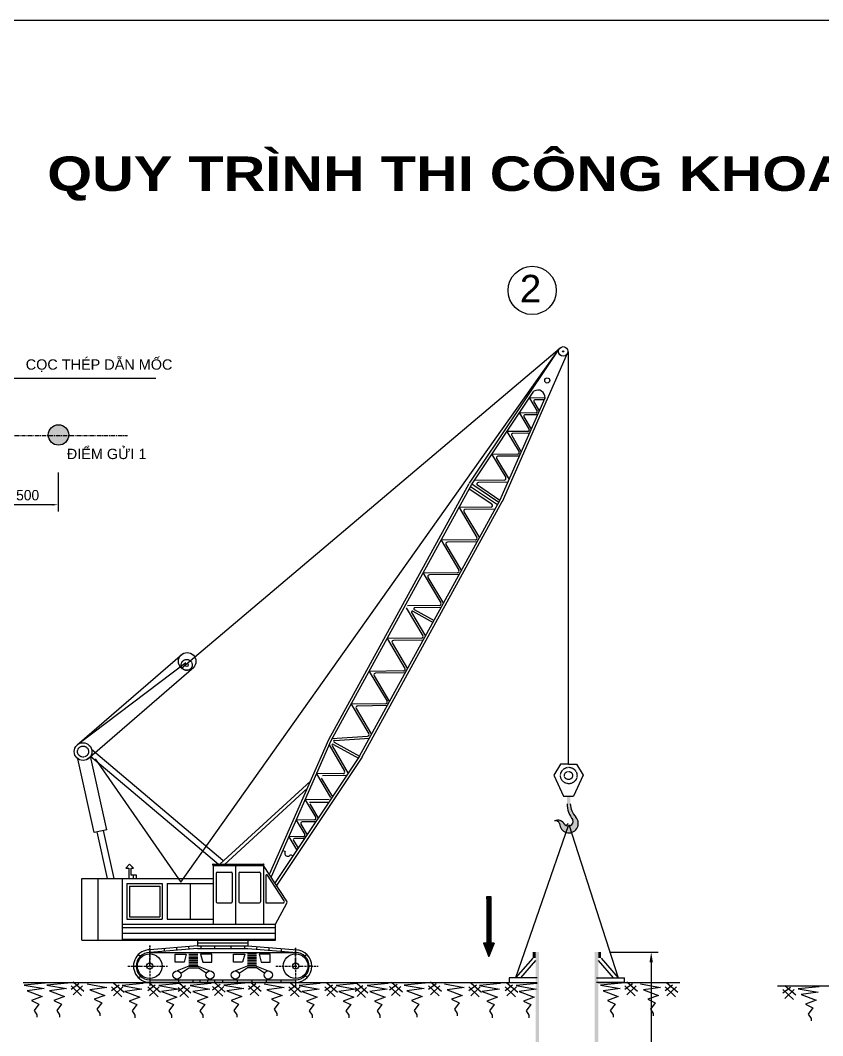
# Model space of a CAD drawing. Header units: millimetres. Extents: x -346728 to 1320345, y -537202 to -385966.
# Drawn here: x 654955 to 678258, y -434973 to -405471 of the extents above; entities that cross this region are included whole.
import ezdxf

# ---------------------------------------------------------------- set-up
doc = ezdxf.new("R2010")
doc.units = ezdxf.units.MM
doc.header["$LTSCALE"] = 100
for name, pattern in [('ACAD_ISO10W100', [18.5, 12, -3, 0.5, -3]), ('CENTER', [2, 1.25, -0.25, 0.25, -0.25]), ('DASHED2', [0.375, 0.25, -0.125])]:
    doc.linetypes.add(name, pattern=pattern)
for name, color, linetype in [('05', 1, 'Continuous'), ('2', 2, 'Continuous'), ('3', 3, 'Continuous'), ('8', 8, 'CENTER'), ('9', 9, 'Continuous'), ('A-TEXT', 7, 'Continuous'), ('coc', 4, 'Continuous'), ('COT-THEP', 1, 'Continuous'), ('DUONG-BAO', 2, 'Continuous'), ('manh', 4, 'Continuous'), ('ONGVACH', 5, 'Continuous')]:
    doc.layers.add(name, color=color, linetype=linetype)
doc.layers.add('CHU', color=8, linetype='Continuous', lineweight=25)
doc.layers.add('TEXT', color=8, linetype='Continuous', lineweight=25)
doc.styles.add('2', font='VHAVAN.TTF')
doc.styles.add('T1', font='VHARIAL.TTF')
doc.styles.add('tieu de', font='VHARIALB.TTF', dxfattribs={"width": 1.2})
doc.styles.add('VnArialH', font='VHARIAL.TTF')
doc.dimstyles.new('KT1', dxfattribs={"dimtxt": 250, "dimasz": 1000, "dimexe": 100, "dimexo": 100, "dimgap": 50, "dimtad": 1, "dimdec": 0, "dimzin": 2, "dimdsep": 46, "dimtxsty": 'Standard', "dimblk2": 'OBLIQUE', "dimcen": 0.09, "dimdle": 100, "dimclrt": 2, "dimadec": 0, "dimazin": 0, "dimtfac": 1, "dimtdec": 0, "dimtofl": 0, "dimtmove": 0, "dimatfit": 3, "dimfxl": 1, "dimtolj": 1, "dimtzin": 2, "dimarcsym": 0})

# ---------------------------------------------------------------- blocks, each defined once
blk = doc.blocks.new('*D286')
at = {"layer": '05', "color": 117, "lineweight": -2, "ltscale": 250, "transparency": 16777216}
for p, q in [((672067, -432544), (673477, -432544)), ((672067, -442095), (673477, -442095))]:
    blk.add_line(p, q, dxfattribs=at)
at = {"layer": '05', "color": 21, "lineweight": -2, "ltscale": 250, "transparency": 16777216}
blk.add_line((673277, -432844), (673277, -441795), dxfattribs=at)
at = {"layer": '05', "color": 21, "ltscale": 250, "transparency": 16777216}
for points in [[(673227, -432844), (673327, -432844), (673277, -432544)], [(673227, -441795), (673327, -441795), (673277, -442095)]]:
    blk.add_solid(points, dxfattribs=at)
at = {"layer": 'DEFPOINTS', "color": 0, "ltscale": 250, "transparency": 16777216}
for p in [(671967, -432544), (671967, -442095), (673277, -442095)]:
    blk.add_point(p, dxfattribs=at)
at = {"layer": '05', "color": 2, "ltscale": 250, "transparency": 16777216, "insert": (673007, -437320), "char_height": 300, "attachment_point": 5, "rotation": 90, "style": '2'}
blk.add_mtext('\\A1;L', dxfattribs=at)
blk = doc.blocks.new('*D290')
at = {"layer": '05', "color": 117, "lineweight": -2, "ltscale": 250, "transparency": 16777216}
for p, q in [((654286, -418613), (654286, -419745)), ((656050, -418613), (656050, -419745))]:
    blk.add_line(p, q, dxfattribs=at)
at = {"layer": '05', "color": 21, "lineweight": -2, "ltscale": 250, "transparency": 16777216}
blk.add_line((655890, -419545), (654446, -419545), dxfattribs=at)
at = {"layer": '05', "color": 21, "ltscale": 250, "transparency": 16777216}
for points in [[(654446, -419519), (654446, -419572), (654286, -419545)], [(655890, -419519), (655890, -419572), (656050, -419545)]]:
    blk.add_solid(points, dxfattribs=at)
at = {"layer": 'DEFPOINTS', "color": 0, "ltscale": 250, "transparency": 16777216}
for p in [(654286, -418513), (656050, -418513), (654286, -419545)]:
    blk.add_point(p, dxfattribs=at)
at = {"layer": '05', "color": 2, "ltscale": 250, "transparency": 16777216, "insert": (655168, -419270), "char_height": 300, "attachment_point": 5, "style": '2'}
blk.add_mtext('\\A1;500', dxfattribs=at)
blk = doc.blocks.new('_OBLIQUE')
at = {"color": 0, "linetype": 'ByBlock'}
blk.add_line((-0.5, -0.5), (0.5, 0.5), dxfattribs=at)
blk = doc.blocks.new('LVL-KHUNGTEN')
blk.add_lwpolyline([(61073, 41093), (119124, 41093), (119124, 62), (61073, 62)], close=True)
at = {"layer": 'DEFPOINTS'}
blk.add_line((61073, 41093), (119124, 41093), dxfattribs=at)

msp = doc.modelspace()

# ---------------------------------------------------------------- hatches: boundary and pattern name
at = {"layer": 'COT-THEP'}
h = msp.add_hatch(dxfattribs=at)
h.set_pattern_fill('ANSI37', color=0, scale=5.76, style=0)
h.set_pattern_definition([(45, (654024.3667, -461915.1048), (-0.509116882, 0.509116882), []), (135, (654024.3667, -461915.1048), (-0.509116882, -0.509116882), [])])
h.paths.add_polyline_path([(668505, -432280.5), (668407.2, -432280.5), (668562.6, -432669.5), (668718, -432280.5), (668620.2, -432280.5), (668620.2, -430932.4), (668505, -430932.4)])
for points in [[(669835, -432713.9), (669917.6, -432713.9), (669917.6, -432544.2), (669835, -432544.2)], [(671821.6, -432713.9), (671739, -432713.9), (671739, -432544.2), (671821.6, -432544.2)]]:
    msp.add_hatch(color=5, dxfattribs=at).paths.add_polyline_path(points)
at = {"layer": 'DUONG-BAO'}
h = msp.add_hatch(color=7, dxfattribs=at)
h.paths.add_polyline_path([(656063.4, -417814.7, 0.4142136), (656359.4, -417518.7, 0.4142136), (656063.4, -417222.7)])
h.paths.add_polyline_path([(656063.4, -417222.7, 0.4142136), (655767.5, -417518.7, 0.4142136), (656063.4, -417814.7)])
at = {"layer": 'manh'}
h = msp.add_hatch(dxfattribs=at)
h.set_pattern_fill('ANSI37', color=256, scale=1.8, style=0)
h.set_pattern_definition([(45, (639222.42665, -488507.87746), (-0.1590990258, 0.1590990258), []), (135, (639222.42665, -488507.87746), (-0.1590990258, -0.1590990258), [])])
h.paths.add_polyline_path([(671068.7, -429011.8, 0.4139754), (671092, -428629.9, -0.1675092), (670924.7, -428232.8), (670924.7, -428015.6), (670876.1, -428015.6), (670832.5, -428015.6), (670832.5, -428232.8, 0.1669187), (671004.2, -428704.5, -0.3748597), (670926, -428869.1)])
h.paths.add_polyline_path([(670926, -428869.1, -0.3256233), (670766.7, -428833.5, 0.3838676), (670468.6, -428729.3, -0.3456423), (670618.6, -428809.2, 0.6465069), (671068.7, -429011.8)])

# ---------------------------------------------------------------- linework, layer by layer
at = {"layer": '3'}
for p, q in [((669834.8, -432716.1, -881.1), (669338.5, -433290.1, -881.1)), ((671821, -432716.1, -881.1), (672317.3, -433290.1, -881.1)), ((669917.2, -432787.1, -881.1), (669482.3, -433290.1, -881.1)), ((671738.6, -432787.1, -881.1), (672173.5, -433290.1, -881.1)), ((669969.7, -433290.1, -881.1), (669152.7, -433290.1, -881.1)), ((669152.7, -433290.1, -881.1), (669152.7, -433422.4, -881.1)), ((671686.1, -433290.1, -881.1), (672503.1, -433290.1, -881.1)), ((672503.1, -433422.4, -881.1), (672503.1, -433290.1, -881.1)), ((669152.7, -433422.4, -881.1), (669967.7, -433422.4, -881.1)), ((672503.1, -433422.4, -881.1), (671688.1, -433422.4, -881.1))]:
    msp.add_line(p, q, dxfattribs=at)
at = {"layer": '8', "color": 8}
msp.add_line((645785.1, -417530.1, -881.1), (658063.8, -417530.1, -881.1), dxfattribs=at)
at = {"layer": '9'}
for p, q in [((670870.9, -427081.9, -881.1), (670870.9, -415099.4, -881.1)), ((663350.9, -428189.2, -881.1), (663884.1, -428189.2, -881.1))]:
    msp.add_line(p, q, dxfattribs=at)
at = {"layer": '9', "ltscale": 50}
for p, q in [((670866, -428878.6, -881.1), (669338.5, -433290.1, -881.1)), ((670888.2, -428834.2, -881.1), (672317.3, -433290.1, -881.1))]:
    msp.add_line(p, q, dxfattribs=at)
at = {"layer": '9'}
msp.add_circle((669820.6, -413319.4, -881.1), 700.9, dxfattribs=at)
at = {"layer": 'COT-THEP', "color": 10}
for p, q in [((655038.7, -433422.4, -881.1), (669917.8, -433422.4, -881.1)), ((671738.9, -433422.4, -881.1), (674110.3, -433422.4, -881.1)), ((676949.8, -433528, -881.1), (688013.5, -433528, -881.1))]:
    msp.add_line(p, q, dxfattribs=at)
at = {"layer": 'DUONG-BAO', "color": 3}
for p, q in [((659638.2, -424295.5, -881.1), (670611.7, -415007.6, -881.1)), ((656607.9, -426524.8, -881.1), (659669.2, -423878.1, -881.1)), ((656667.1, -426473.7, -881.1), (659764.5, -424126.5, -881.1)), ((656905.8, -426938.7, -881.1), (659997.8, -424261.5, -881.1))]:
    msp.add_line(p, q, dxfattribs=at)
at = {"layer": 'DUONG-BAO'}
for p, q in [((667996.5, -418924.1, -881.1), (670611.7, -415007.6, -881.1)), ((668954.1, -419449.1, -881.1), (670849.4, -415138, -881.1)), ((663918.2, -426362.9, -881.1), (667993.1, -418929.8, -881.1)), ((664876.3, -426888.1, -881.1), (668951.2, -419455, -881.1)), ((662205.2, -430258.6, -881.1), (663915.3, -426368.8, -881.1)), ((657464.9, -428988.2, -881.1), (656997.4, -426847.1, -881.1)), ((657096.8, -429068.5, -881.1), (656629.3, -426927.5, -881.1)), ((664872.8, -426893.7, -881.1), (662374.2, -430635.8, -881.1)), ((660748.5, -429984.6, -881.1), (663383.9, -427578.9, -881.1)), ((660872.3, -430003.8, -881.1), (663296.2, -427779.8, -881.1)), ((657464.9, -428988.2, -881.1), (657096.8, -429068.5, -881.1)), ((657485.8, -430408.5, -881.1), (657188.8, -429048.4, -881.1)), ((657678.6, -430408.5, -881.1), (657372.8, -429008.3, -881.1)), ((658129.8, -429985.5, -881.1), (658014.8, -430100.5, -881.1)), ((658014.8, -430100.5, -881.1), (658106.8, -430100.5, -881.1)), ((658106.8, -430100.5, -881.1), (658106.8, -430408.5, -881.1)), ((658244.8, -430100.5, -881.1), (658129.8, -429985.5, -881.1)), ((658175.8, -430100.5, -881.1), (658244.8, -430100.5, -881.1)), ((658175.8, -430307.3, -881.1), (658175.8, -430100.5, -881.1)), ((660550.9, -430031.7, -881.1), (660540.1, -430012.9, -881.1)), ((660550.9, -430031.7, -881.1), (660550.9, -431732.7, -881.1)), ((660550.9, -430031.7, -881.1), (662020.4, -430031.7, -881.1)), ((660556.4, -429984.6, -881.1), (662014.9, -429984.6, -881.1)), ((661206.4, -430031.7, -881.1), (661206.4, -431732.7, -881.1)), ((662020.4, -430031.7, -881.1), (662018.8, -430029.3, -881.1)), ((662020.4, -430031.7, -881.1), (662031.2, -430012.9, -881.1)), ((662691.2, -431061.2, -881.1), (662020.4, -430031.7, -881.1)), ((662020.4, -430031.7, -881.1), (662020.4, -431732.7, -881.1)), ((656739.4, -430408.5, -881.1), (660550.9, -430408.5, -881.1)), ((656739.4, -432198, -881.1), (656739.4, -430408.5, -881.1)), ((657911.6, -430408.5, -881.1), (657911.6, -432198, -881.1)), ((658330.3, -430307.3, -881.1), (658175.8, -430307.3, -881.1)), ((658242, -430408.5, -881.1), (658242, -430307.3, -881.1)), ((658330.3, -430408.5, -881.1), (658330.3, -430307.3, -881.1)), ((662364.1, -431732.7, -881.1), (662693.6, -431118.8, -881.1)), ((662364.1, -432198.5, -881.1), (662364.1, -431732.7, -881.1)), ((656739.4, -432198, -881.1), (662364.1, -432198, -881.1)), ((658716.5, -432478.5, -881.1), (658716.5, -432555.9, -881.1)), ((659128.4, -432443.5, -881.1), (659128.3, -432519.1, -881.1)), ((659492, -432412.6, -881.1), (659491.9, -432488.2, -881.1)), ((659837.4, -432383.2, -881.1), (659846, -432458.1, -881.1)), ((660098.3, -432361, -881.1), (661564.8, -432361, -881.1)), ((660098.3, -432436.4, -881.1), (661564.8, -432436.4, -881.1)), ((660200.7, -432361, -881.1), (660200.7, -432436.4, -881.1)), ((660593.2, -432361, -881.1), (660593.2, -432436.4, -881.1)), ((661069.9, -432361, -881.1), (661069.9, -432436.4, -881.1)), ((661462.4, -432361, -881.1), (661462.4, -432436.4, -881.1)), ((661825.7, -432383.2, -881.1), (661817.1, -432458.1, -881.1)), ((662171.1, -432412.6, -881.1), (662171.2, -432488.2, -881.1)), ((662534.7, -432443.5, -881.1), (662534.8, -432519.1, -881.1)), ((662946.6, -432478.5, -881.1), (662946.6, -432555.9, -881.1)), ((658385.8, -432612.2, -881.1), (658443.9, -432660.9, -881.1)), ((663277.3, -432612.2, -881.1), (663219.2, -432660.9, -881.1)), ((658241.4, -432952.5, -881.1), (658316.8, -432952.5, -881.1)), ((663421.7, -432952.5, -881.1), (663346.3, -432952.5, -881.1)), ((658387, -433292, -881.1), (658445.4, -433243.4, -881.1)), ((659555.1, -433419.2, -881.1), (659555.1, -433342.7, -881.1)), ((659978.9, -433419.2, -881.1), (659978.9, -433342.7, -881.1)), ((660180.2, -433421.3, -881.1), (660180.2, -433344.7, -881.1)), ((660402.8, -433419.2, -881.1), (660402.8, -433342.7, -881.1)), ((660604.1, -433421.3, -881.1), (660604.1, -433344.7, -881.1)), ((660831.9, -433419.2, -881.1), (660831.9, -433342.7, -881.1)), ((661260.4, -433419.2, -881.1), (661260.4, -433342.7, -881.1)), ((661684.2, -433419.2, -881.1), (661684.2, -433342.7, -881.1)), ((662108, -433419.2, -881.1), (662108, -433342.7, -881.1)), ((662531.9, -433419.2, -881.1), (662531.9, -433342.7, -881.1)), ((662955.7, -433419.2, -881.1), (662955.7, -433342.7, -881.1)), ((663284.4, -433284.3, -881.1), (663234.6, -433235.3, -881.1)), ((658712.3, -433420.4, -881.1), (662950.8, -433420.4, -881.1)), ((662567.1, -433426.4, -881.1), (662567.2, -433425.2, -881.1))]:
    msp.add_line(p, q, dxfattribs=at)
at = {"layer": 'DUONG-BAO', "color": 7}
for p, q in [((668059.2, -418966, -881.1), (669872.7, -416250.1, -881.1)), ((668885.1, -419418.7, -881.1), (670193.9, -416441.9, -881.1)), ((663984.3, -426399.1, -881.1), (668059.2, -418966, -881.1)), ((668650.3, -419531, -881.1), (667990.9, -419090.6, -881.1)), ((668813.5, -419549.3, -881.1), (668032.7, -419028, -881.1)), ((668853.3, -419476.8, -881.1), (668068.2, -418952.5, -881.1)), ((668885.1, -419418.7, -881.1), (668231.3, -418982.2, -881.1)), ((664810.2, -426851.9, -881.1), (668885.1, -419418.7, -881.1)), ((668777.1, -419615.6, -881.1), (668776.8, -419615.4, -881.1)), ((666353.5, -422641.8, -881.1), (666941.5, -422964.1, -881.1)), ((666396.3, -422590, -881.1), (666973.2, -422906.3, -881.1)), ((664016.5, -426340.3, -881.1), (665040.7, -426271, -881.1)), ((662246.7, -430351.3, -881.1), (663984.3, -426399.1, -881.1)), ((664046.1, -426508.2, -881.1), (664773.4, -426906.9, -881.1)), ((664069, -426445.6, -881.1), (664810.2, -426851.9, -881.1)), ((664080.7, -426392.6, -881.1), (665099.8, -426323.7, -881.1)), ((664810.2, -426851.9, -881.1), (662337.8, -430554.6, -881.1)), ((662888.1, -429303.2, -881.1), (663022.9, -429528.5, -881.1)), ((662643.3, -429625.4, -881.1), (662578.4, -429596.9, -881.1)), ((662802.3, -429712.4, -881.1), (662866.8, -429747.7, -881.1)), ((657201.6, -430408.5, -881.1), (657201.6, -432198, -881.1)), ((660645.1, -430248.3, -881.1), (660645.1, -431085.7, -881.1)), ((660673.4, -430220.1, -881.1), (661083.9, -430220.1, -881.1)), ((661112.2, -430248.3, -881.1), (661112.2, -431085.7, -881.1)), ((661300.6, -430248.3, -881.1), (661300.6, -431085.7, -881.1)), ((661328.8, -430220.1, -881.1), (661897.9, -430220.1, -881.1)), ((661926.2, -430248.3, -881.1), (661926.2, -431085.7, -881.1)), ((662081.6, -430324.3, -881.1), (662081.6, -431113.9, -881.1)), ((662620.1, -431055.7, -881.1), (662133.5, -430308.9, -881.1)), ((658052.9, -430549.7, -881.1), (659077.7, -430549.7, -881.1)), ((658052.9, -430549.7, -881.1), (658052.9, -431591.4, -881.1)), ((658128.3, -430625.1, -881.1), (659002.3, -430625.1, -881.1)), ((658128.3, -430625.1, -881.1), (658128.3, -431516.1, -881.1)), ((659002.3, -430625.1, -881.1), (659002.3, -431516.1, -881.1)), ((659077.7, -430549.7, -881.1), (659077.7, -431591.4, -881.1)), ((659218.9, -430549.7, -881.1), (660550.9, -430549.7, -881.1)), ((659218.9, -430549.7, -881.1), (659218.9, -431591.4, -881.1)), ((659884.9, -430549.7, -881.1), (659884.9, -431591.4, -881.1)), ((660673.4, -431113.9, -881.1), (661083.9, -431113.9, -881.1)), ((661328.8, -431113.9, -881.1), (661897.9, -431113.9, -881.1)), ((662081.6, -431113.9, -881.1), (662588.6, -431113.9, -881.1)), ((658052.9, -431591.4, -881.1), (659077.7, -431591.4, -881.1)), ((658128.3, -431516.1, -881.1), (659002.3, -431516.1, -881.1)), ((659218.9, -431591.4, -881.1), (660550.9, -431591.4, -881.1)), ((657911.6, -431732.7, -881.1), (662364.1, -431732.7, -881.1)), ((657911.6, -431826.9, -881.1), (662364.1, -431826.9, -881.1)), ((657911.6, -431989.4, -881.1), (662364.1, -431989.4, -881.1)), ((657911.6, -432169.7, -881.1), (662364.1, -432169.7, -881.1)), ((660098.3, -432274.9, -881.1), (661564.8, -432274.9, -881.1)), ((658712.3, -432555.9, -881.1), (662950.8, -432555.9, -881.1)), ((659852.9, -432649.5, -881.1), (660112.7, -432649.5, -881.1)), ((659852.9, -432696.6, -881.1), (660112.7, -432696.6, -881.1)), ((659852.9, -432743.7, -881.1), (660112.7, -432743.7, -881.1)), ((661810.2, -432649.5, -881.1), (661550.4, -432649.5, -881.1)), ((661810.2, -432696.6, -881.1), (661550.4, -432696.6, -881.1)), ((661810.2, -432743.7, -881.1), (661550.4, -432743.7, -881.1)), ((659849.9, -432949.9, -881.1), (659507.7, -433087, -881.1)), ((659617.3, -433159.2, -881.1), (659853.1, -432998.8, -881.1)), ((659849.9, -432949.9, -881.1), (660120.3, -432949.9, -881.1)), ((659852.9, -432790.8, -881.1), (660112.7, -432790.8, -881.1)), ((659852.9, -432837.9, -881.1), (660112.7, -432837.9, -881.1)), ((659852.9, -432885, -881.1), (660112.7, -432885, -881.1)), ((659852.9, -432932.1, -881.1), (660112.7, -432932.1, -881.1)), ((659853.1, -432998.8, -881.1), (660117.1, -432998.8, -881.1)), ((660352.9, -433159.2, -881.1), (660117.1, -432998.8, -881.1)), ((660120.3, -432949.9, -881.1), (660462.5, -433087, -881.1)), ((661542.8, -432949.9, -881.1), (661200.6, -433087, -881.1)), ((661310.2, -433159.2, -881.1), (661546, -432998.8, -881.1)), ((661813.2, -432949.9, -881.1), (661542.8, -432949.9, -881.1)), ((661810, -432998.8, -881.1), (661546, -432998.8, -881.1)), ((661810.2, -432790.8, -881.1), (661550.4, -432790.8, -881.1)), ((661810.2, -432837.9, -881.1), (661550.4, -432837.9, -881.1)), ((661810.2, -432885, -881.1), (661550.4, -432885, -881.1)), ((661810.2, -432932.1, -881.1), (661550.4, -432932.1, -881.1)), ((662045.8, -433159.2, -881.1), (661810, -432998.8, -881.1)), ((661813.2, -432949.9, -881.1), (662155.4, -433087, -881.1)), ((658712.3, -433347.1, -881.1), (662950.8, -433347.1, -881.1))]:
    msp.add_line(p, q, dxfattribs=at)
at = {"layer": 'DUONG-BAO', "color": 2}
for p, q in [((656994.1, -426852.5, -881.1), (660707, -429984.6, -881.1)), ((657023.1, -426649.5, -881.1), (660841.2, -429869.4, -881.1)), ((670729.1, -428015.6, -881.1), (671023, -428015.6, -881.1)), ((660098.3, -432361, -881.1), (658716.5, -432478.5, -881.1)), ((660104.7, -432436.1, -881.1), (658716.5, -432554.1, -881.1)), ((660098.3, -432198, -881.1), (660098.3, -432361, -881.1)), ((661558.4, -432436.1, -881.1), (662984.3, -432557.3, -881.1)), ((661564.8, -432198, -881.1), (661564.8, -432361, -881.1)), ((661564.8, -432361, -881.1), (662990.7, -432482.3, -881.1)), ((659852.9, -432602.4, -881.1), (660112.7, -432602.4, -881.1)), ((661810.2, -432602.4, -881.1), (661550.4, -432602.4, -881.1))]:
    msp.add_line(p, q, dxfattribs=at)
at = {"layer": 'DUONG-BAO', "color": 6}
msp.add_line((670812, -428867.5, -881.1), (670868.2, -428811.3, -881.1), dxfattribs=at)
at = {"layer": 'DUONG-BAO', "color": 7, "elevation": -881.1}
for points in [[(670193.9, -416441.9), (669740.7, -416447.2), (669965.4, -416826.1)], [(669869.2, -416553.1), (670027.6, -416820.1)], [(670168.9, -416498.7), (669898, -416501.9)], [(669936.7, -416877.3), (669450.1, -416883), (669731, -417356.5)], [(669578.6, -416988.9), (669793.9, -417351.7)], [(669977.8, -416933.3), (669607.4, -416937.7)], [(670007.1, -416876.4), (669995.4, -416876.6)], [(669995.4, -416876.6), (669999.6, -416883.7)], [(669699.1, -417413.4), (669089.3, -417420.7), (669439.1, -418010.3)], [(669767.1, -417412.6), (669764.3, -417412.7)], [(669764.3, -417412.7), (669765.9, -417415.3)], [(669225.3, -417539.2), (669504.5, -418009.8)], [(669742.1, -417469.4), (669261.2, -417475.1)], [(669403.2, -418074.3), (668650.2, -418083.3), (669051.3, -418759.3)], [(668786.2, -418201.7), (669150.3, -418815.5)], [(669451.6, -418130.3), (668822.1, -418137.7)], [(669011.3, -418830.5), (668142.8, -418840.7)], [(669119.5, -418885.7), (668256.9, -418895.9)], [(668624.7, -419617.2), (667698.4, -419628.2), (668213.9, -420497.1)], [(667838.5, -419753.7), (668287, -420509.7)], [(668746.1, -419672.3), (667878.5, -419682.6)], [(668777.3, -419615.4), (668776.8, -419615.4)], [(668173.9, -420568.2), (667176.5, -420580.1), (667692, -421449)], [(668224.3, -420624.2), (667356.6, -420634.4)], [(667316.7, -420705.6), (667765.2, -421461.6)], [(667652.1, -421520.1), (666654.7, -421531.9), (667170.2, -422400.8)], [(666794.9, -421657.4), (667243.4, -422413.4)], [(667702.5, -421576), (666834.8, -421586.3)], [(666165.5, -422538.7), (666648.4, -423352.7)], [(667130.3, -422472), (666201, -422483)], [(666315.6, -422681), (666721.6, -423365.3)], [(667180.6, -422527.9), (666409.5, -422537)], [(666608.4, -423423.8), (665611.1, -423435.6), (666126.6, -424304.6)], [(665751.2, -423561.1), (666199.7, -424317.2)], [(666658.8, -423479.7), (665791.2, -423490)], [(666086.6, -424375.7), (665089.2, -424387.5), (665604.7, -425256.4)], [(665229.4, -424513), (665677.9, -425269)], [(666137, -424431.6), (665269.4, -424441.9)], [(665564.8, -425327.6), (664567.4, -425339.4), (665078, -426200)], [(665615.2, -425383.5), (664747.5, -425393.8)], [(664707.6, -425464.9), (665156.1, -426220.9)], [(665020.5, -426103), (665078, -426200)], [(663929.4, -426523.9), (664372.4, -427291.7)], [(664008.1, -426547.1), (664474.2, -427355)], [(664335, -427357.4), (663558.4, -427366.6), (663963.2, -428049)], [(664435.7, -427412.7), (663732.8, -427421)], [(663695.6, -427487.2), (664020.4, -428034.6)], [(663927.3, -428113), (663226.9, -428121.3), (663533.1, -428637.6)], [(663362.9, -428239.8), (663607.8, -428652.6)], [(663497.2, -428701.6), (662968.4, -428707.8), (663214.6, -429122.7)], [(663104.4, -428826.3), (663286.7, -429133.5)], [(663537.7, -428757.6), (663140.3, -428762.3)], [(663575.7, -428700.6), (663570.6, -428700.7)], [(663570.6, -428700.7), (663573, -428704.7)], [(663178.6, -429186.8), (662756.3, -429191.8), (662987.5, -429581.5)], [(663213.7, -429242.9), (662920.1, -429246.3)]]:
    msp.add_lwpolyline(points, dxfattribs=at)
for points in [[(659774.9, -432601.4), (659713, -432839.2), (659452.3, -432839.2), (659452.3, -432601.4)], [(660190.6, -432601.4), (660252.6, -432839.2), (660513.3, -432839.2), (660513.3, -432601.4)], [(661472.5, -432601.4), (661410.5, -432839.2), (661149.8, -432839.2), (661149.8, -432601.4)], [(661888.2, -432601.4), (661950.1, -432839.2), (662210.8, -432839.2), (662210.8, -432601.4)]]:
    msp.add_lwpolyline(points, close=True, dxfattribs=at)
at = {"layer": 'DUONG-BAO'}
for centre, radius in [((670721.9, -415089.3, -881.1), 136.8), ((670721.9, -415089.3, -881.1), 18.1), ((659800.9, -424097.8, -881.1), 256.1), ((656776.3, -426717.8, -881.1), 256.1)]:
    msp.add_circle(centre, radius, dxfattribs=at)
at = {"layer": 'DUONG-BAO', "color": 7}
for centre, radius in [((670258.7, -415935.4, -881.1), 75.1), ((656063.4, -417518.7, -881.1), 296), ((658712.3, -432951.5, -881.1), 357.9), ((662950.8, -432951.5, -881.1), 357.9), ((658712.3, -432951.5, -881.1), 89.4), ((662950.8, -432951.5, -881.1), 89.4), ((659506.5, -433208.2, -881.1), 121.2), ((660463.7, -433208.2, -881.1), 121.2), ((661199.4, -433208.2, -881.1), 121.2), ((662156.6, -433208.2, -881.1), 121.2)]:
    msp.add_circle(centre, radius, dxfattribs=at)
at = {"layer": 'DUONG-BAO', "color": 7, "linetype": 'DASHED2'}
for centre, radius in [((659787.2, -424200.6, -881.1), 160), ((656776.3, -426717.8, -881.1), 160), ((670883.3, -427413.7, -881.1), 239.2), ((670874.9, -427412.7, -881.1), 118.2)]:
    msp.add_circle(centre, radius, dxfattribs=at)
at = {"layer": 'DUONG-BAO', "color": 2}
msp.add_circle((659787.2, -424200.6, -881.1), 46.3, dxfattribs=at)
at = {"layer": 'DUONG-BAO', "color": 7}
for centre, radius, start, end in [((669987.7, -416422.2, -881.1), 207.1, 354.55402, 123.75725), ((669898.4, -416535.8, -881.1), 33.9, 90.67892, 210.67892), ((669936.3, -416843.4, -881.1), 33.9, 270.67892, 30.67892), ((669607.8, -416971.6, -881.1), 33.9, 90.67892, 210.67892), ((669698.6, -417375.8, -881.1), 37.7, 270.67892, 30.67892), ((669261.7, -417517.5, -881.1), 42.4, 90.67892, 210.67892), ((669402.7, -418032, -881.1), 42.4, 270.67892, 30.67892), ((668257.4, -418943, -881.1), 47.1, 90.67892, 236.26793), ((669010.8, -418783.4, -881.1), 47.1, 270.67892, 30.67892), ((667879, -419729.7, -881.1), 47.1, 90.67892, 210.67892), ((668624.2, -419570.1, -881.1), 47.1, 270.67892, 56.26793), ((667357.2, -420681.5, -881.1), 47.1, 90.67892, 210.67892), ((668173.4, -420521.1, -881.1), 47.1, 270.67892, 30.67892), ((667651.5, -421473, -881.1), 47.1, 270.67892, 30.67892), ((666835.4, -421633.4, -881.1), 47.1, 90.67892, 210.67892), ((667129.7, -422424.9, -881.1), 47.1, 270.67892, 30.67892), ((666339.9, -422666.5, -881.1), 28.3, 61.26793, 209.98371), ((666411.9, -422565.8, -881.1), 28.9, 94.78019, 237.16667), ((665791.7, -423537.1, -881.1), 47.1, 90.67892, 210.67892), ((666607.9, -423376.7, -881.1), 47.1, 270.67892, 30.67892), ((665272, -424487.7, -881.1), 49.6, 90.67892, 210.67892), ((666086.1, -424328.6, -881.1), 47.1, 270.67892, 30.67892), ((664750.2, -425439.6, -881.1), 49.6, 90.67892, 210.67892), ((665564.2, -425280.5, -881.1), 47.1, 270.67892, 30.67892), ((665037.5, -426224, -881.1), 47.1, 273.86962, 30.67892), ((664032.5, -426533, -881.1), 28.3, 61.26793, 209.98371), ((664082.6, -426420.8, -881.1), 28.3, 93.86962, 241.26793), ((664334.5, -427313.6, -881.1), 43.8, 270.67892, 29.98371), ((663496.7, -428659.2, -881.1), 42.4, 270.67892, 30.67892), ((663140.8, -428804.7, -881.1), 42.4, 90.67892, 210.67892), ((663178.1, -429144.4, -881.1), 42.4, 270.67892, 30.67892), ((662920.5, -429284, -881.1), 37.7, 90.67892, 210.67892), ((662722.8, -429668.9, -881.1), 90.6, 151.33073, 331.33073), ((660673.4, -430248.3, -881.1), 28.3, 90, 180), ((661083.9, -430248.3, -881.1), 28.3, 0, 90), ((661328.8, -430248.3, -881.1), 28.3, 90, 180), ((661897.9, -430248.3, -881.1), 28.3, 0, 90), ((660673.4, -431085.7, -881.1), 28.3, 180, 270), ((661083.9, -431085.7, -881.1), 28.3, 270, 0), ((661328.8, -431085.7, -881.1), 28.3, 180, 270), ((661897.9, -431085.7, -881.1), 28.3, 270, 0)]:
    msp.add_arc(centre, radius, start, end, dxfattribs=at)
at = {"layer": 'DUONG-BAO'}
for centre, radius, start, end in [((668822.6, -418180.1, -881.1), 42.4, 90.67892, 210.67892), ((660556.4, -430003.4, -881.1), 18.8, 90, 210), ((662014.9, -430003.4, -881.1), 18.8, 330, 90), ((662109.8, -430324.3, -881.1), 28.3, 33.08835, 180), ((662588.6, -431076.2, -881.1), 37.7, 270, 33.08835), ((662643.8, -431092.1, -881.1), 56.5, 331.77806, 33.08835), ((658712.3, -432949.4, -881.1), 470.9, 89.49337, 270), ((662950.8, -432951.5, -881.1), 470.9, 270, 90), ((658712.3, -432951.5, -881.1), 395.6, 90, 270), ((662950.8, -432951.5, -881.1), 395.6, 270, 90)]:
    msp.add_arc(centre, radius, start, end, dxfattribs=at)
at = {"layer": 'manh', "color": 3}
for p, q in [((659618.1, -430512.1, -881.1), (670611.7, -415007.6, -881.1)), ((657130.7, -426928.5, -881.1), (659618.1, -430512.1, -881.1))]:
    msp.add_line(p, q, dxfattribs=at)
at = {"layer": 'manh', "color": 2}
for p, q in [((670642.2, -427081.9, -881.1), (670446.6, -427407.6, -881.1)), ((670881.2, -427081.9, -881.1), (670642.2, -427081.9, -881.1)), ((670870.9, -427081.9, -881.1), (671109.9, -427081.9, -881.1)), ((671109.9, -427081.9, -881.1), (671305.5, -427407.6, -881.1)), ((670446.6, -427407.6, -881.1), (670729.1, -428015.6, -881.1)), ((671305.5, -427407.6, -881.1), (671023, -428015.6, -881.1))]:
    msp.add_line(p, q, dxfattribs=at)
at = {"layer": 'manh', "color": 7}
for p, q in [((668505, -430932.4, -881.1), (668620.2, -430932.4, -881.1)), ((668505, -430932.4, -881.1), (668505, -432280.5, -881.1)), ((668620.2, -430932.4, -881.1), (668620.2, -432280.5, -881.1)), ((668505, -432280.5, -881.1), (668407.2, -432280.5, -881.1)), ((668407.2, -432280.5, -881.1), (668562.6, -432669.5, -881.1)), ((668718, -432280.5, -881.1), (668562.6, -432669.5, -881.1)), ((668620.2, -432280.5, -881.1), (668718, -432280.5, -881.1))]:
    msp.add_line(p, q, dxfattribs=at)
at = {"layer": 'manh', "color": 8}
for p, q in [((655679.2, -433443.2, -881.1), (655069.2, -433500.8, -881.1)), ((655069.2, -433500.8, -881.1), (655644.6, -433604.3, -881.1)), ((655644.6, -433604.3, -881.1), (655149.7, -433673.3, -881.1)), ((656334.4, -433443.2, -881.1), (655724.4, -433500.8, -881.1)), ((655724.4, -433500.8, -881.1), (656299.9, -433604.3, -881.1)), ((656299.9, -433604.3, -881.1), (655805, -433673.3, -881.1)), ((656653.2, -433468.8, -881.1), (656433.6, -433633.4, -881.1)), ((656763, -433523.7, -881.1), (656488.5, -433784.3, -881.1)), ((656892.8, -433466.9, -881.1), (657468.2, -433570.4, -881.1)), ((657468.2, -433570.4, -881.1), (656973.3, -433639.4, -881.1)), ((656973.3, -433639.4, -881.1), (657410.7, -433800.4, -881.1)), ((657822.8, -433502.6, -881.1), (657603.1, -433667.2, -881.1)), ((657932.6, -433557.5, -881.1), (657658, -433818.1, -881.1)), ((658522.2, -433460.2, -881.1), (657912.3, -433517.7, -881.1)), ((657912.3, -433517.7, -881.1), (658487.7, -433621.2, -881.1)), ((658487.7, -433621.2, -881.1), (657992.8, -433690.2, -881.1)), ((658873.6, -433502.6, -881.1), (658654, -433667.2, -881.1)), ((658983.5, -433557.5, -881.1), (658708.9, -433818.1, -881.1)), ((659588.8, -433460.2, -881.1), (658978.8, -433517.7, -881.1)), ((658978.8, -433517.7, -881.1), (659554.2, -433621.2, -881.1)), ((659554.2, -433621.2, -881.1), (659059.3, -433690.2, -881.1)), ((659755, -433519.6, -881.1), (659535.4, -433684.2, -881.1)), ((659864.8, -433574.4, -881.1), (659590.3, -433835, -881.1)), ((660493.9, -433460.2, -881.1), (659883.9, -433517.7, -881.1)), ((659883.9, -433517.7, -881.1), (660459.4, -433621.2, -881.1)), ((660459.4, -433621.2, -881.1), (659964.5, -433690.2, -881.1)), ((660755.1, -433485.7, -881.1), (660535.5, -433650.3, -881.1)), ((660864.9, -433540.6, -881.1), (660590.4, -433801.2, -881.1)), ((661480, -433443.2, -881.1), (660870, -433500.8, -881.1)), ((660870, -433500.8, -881.1), (661445.5, -433604.3, -881.1)), ((661445.5, -433604.3, -881.1), (660950.6, -433673.3, -881.1)), ((661798.8, -433468.8, -881.1), (661579.2, -433633.4, -881.1)), ((661908.6, -433523.7, -881.1), (661634.1, -433784.3, -881.1)), ((662038.4, -433466.9, -881.1), (662613.8, -433570.4, -881.1)), ((662613.8, -433570.4, -881.1), (662118.9, -433639.4, -881.1)), ((662118.9, -433639.4, -881.1), (662556.3, -433800.4, -881.1)), ((662968.4, -433502.6, -881.1), (662748.7, -433667.2, -881.1)), ((663078.2, -433557.5, -881.1), (662803.6, -433818.1, -881.1)), ((663667.8, -433460.2, -881.1), (663057.9, -433517.7, -881.1)), ((663057.9, -433517.7, -881.1), (663633.3, -433621.2, -881.1)), ((663633.3, -433621.2, -881.1), (663138.4, -433690.2, -881.1)), ((664019.2, -433502.6, -881.1), (663799.6, -433667.2, -881.1)), ((664129.1, -433557.5, -881.1), (663854.5, -433818.1, -881.1)), ((664734.4, -433460.2, -881.1), (664124.4, -433517.7, -881.1)), ((664124.4, -433517.7, -881.1), (664699.8, -433621.2, -881.1)), ((664699.8, -433621.2, -881.1), (664204.9, -433690.2, -881.1)), ((664900.6, -433519.6, -881.1), (664681, -433684.2, -881.1)), ((665010.4, -433574.4, -881.1), (664735.9, -433835, -881.1)), ((665639.5, -433460.2, -881.1), (665029.5, -433517.7, -881.1)), ((665029.5, -433517.7, -881.1), (665605, -433621.2, -881.1)), ((665605, -433621.2, -881.1), (665110.1, -433690.2, -881.1)), ((665900.7, -433485.7, -881.1), (665681.1, -433650.3, -881.1)), ((666010.5, -433540.6, -881.1), (665736, -433801.2, -881.1)), ((666714.1, -433443.2, -881.1), (666104.1, -433500.8, -881.1)), ((666104.1, -433500.8, -881.1), (666679.6, -433604.3, -881.1)), ((666679.6, -433604.3, -881.1), (666184.7, -433673.3, -881.1)), ((667032.9, -433468.8, -881.1), (666813.3, -433633.4, -881.1)), ((667142.7, -433523.7, -881.1), (666868.2, -433784.3, -881.1)), ((667272.5, -433466.9, -881.1), (667847.9, -433570.4, -881.1)), ((667847.9, -433570.4, -881.1), (667353, -433639.4, -881.1)), ((667353, -433639.4, -881.1), (667790.4, -433800.4, -881.1)), ((668202.5, -433502.6, -881.1), (667982.8, -433667.2, -881.1)), ((668312.3, -433557.5, -881.1), (668037.7, -433818.1, -881.1)), ((668901.9, -433460.2, -881.1), (668292, -433517.7, -881.1)), ((668292, -433517.7, -881.1), (668867.4, -433621.2, -881.1)), ((668867.4, -433621.2, -881.1), (668372.5, -433690.2, -881.1)), ((669253.3, -433502.6, -881.1), (669033.7, -433667.2, -881.1)), ((669363.2, -433557.5, -881.1), (669088.6, -433818.1, -881.1)), ((669968.5, -433460.2, -881.1), (669358.5, -433517.7, -881.1)), ((669358.5, -433517.7, -881.1), (669933.9, -433621.2, -881.1)), ((669933.9, -433621.2, -881.1), (669439, -433690.2, -881.1)), ((672411.6, -433443.2, -881.1), (671801.7, -433500.8, -881.1)), ((671801.7, -433500.8, -881.1), (672377.1, -433604.3, -881.1)), ((672377.1, -433604.3, -881.1), (671882.2, -433673.3, -881.1)), ((672730.5, -433468.8, -881.1), (672510.9, -433633.4, -881.1)), ((672840.3, -433523.7, -881.1), (672565.8, -433784.3, -881.1)), ((672970, -433466.9, -881.1), (673545.5, -433570.4, -881.1)), ((673545.5, -433570.4, -881.1), (673050.6, -433639.4, -881.1)), ((673050.6, -433639.4, -881.1), (673487.9, -433800.4, -881.1)), ((673900, -433502.6, -881.1), (673680.4, -433667.2, -881.1)), ((674009.8, -433557.5, -881.1), (673735.3, -433818.1, -881.1)), ((677323.4, -433574.4, -881.1), (677103.8, -433739, -881.1)), ((677433.2, -433629.3, -881.1), (677158.7, -433889.9, -881.1)), ((678160.3, -433548.8, -881.1), (677550.3, -433606.4, -881.1)), ((677550.3, -433606.4, -881.1), (678125.7, -433709.9, -881.1)), ((655149.7, -433673.3, -881.1), (655587.1, -433834.3, -881.1)), ((655587.1, -433834.3, -881.1), (655276.3, -433949.3, -881.1)), ((655276.3, -433949.3, -881.1), (655495, -434052.8, -881.1)), ((655805, -433673.3, -881.1), (656242.3, -433834.3, -881.1)), ((656242.3, -433834.3, -881.1), (655931.6, -433949.3, -881.1)), ((655931.6, -433949.3, -881.1), (656150.2, -434052.8, -881.1)), ((657410.7, -433800.4, -881.1), (657099.9, -433915.5, -881.1)), ((657099.9, -433915.5, -881.1), (657318.6, -434019, -881.1)), ((657992.8, -433690.2, -881.1), (658430.2, -433851.2, -881.1)), ((658430.2, -433851.2, -881.1), (658119.4, -433966.2, -881.1)), ((659059.3, -433690.2, -881.1), (659496.7, -433851.2, -881.1)), ((659496.7, -433851.2, -881.1), (659185.9, -433966.2, -881.1)), ((659964.5, -433690.2, -881.1), (660401.8, -433851.2, -881.1)), ((660401.8, -433851.2, -881.1), (660091.1, -433966.2, -881.1)), ((660950.6, -433673.3, -881.1), (661387.9, -433834.3, -881.1)), ((661387.9, -433834.3, -881.1), (661077.2, -433949.3, -881.1)), ((661077.2, -433949.3, -881.1), (661295.8, -434052.8, -881.1)), ((662556.3, -433800.4, -881.1), (662245.5, -433915.5, -881.1)), ((662245.5, -433915.5, -881.1), (662464.2, -434019, -881.1)), ((663138.4, -433690.2, -881.1), (663575.8, -433851.2, -881.1)), ((663575.8, -433851.2, -881.1), (663265, -433966.2, -881.1)), ((664204.9, -433690.2, -881.1), (664642.3, -433851.2, -881.1)), ((664642.3, -433851.2, -881.1), (664331.5, -433966.2, -881.1)), ((665110.1, -433690.2, -881.1), (665547.4, -433851.2, -881.1)), ((665547.4, -433851.2, -881.1), (665236.7, -433966.2, -881.1)), ((666184.7, -433673.3, -881.1), (666622, -433834.3, -881.1)), ((666622, -433834.3, -881.1), (666311.3, -433949.3, -881.1)), ((666311.3, -433949.3, -881.1), (666529.9, -434052.8, -881.1)), ((667790.4, -433800.4, -881.1), (667479.6, -433915.5, -881.1)), ((667479.6, -433915.5, -881.1), (667698.3, -434019, -881.1)), ((668372.5, -433690.2, -881.1), (668809.9, -433851.2, -881.1)), ((668809.9, -433851.2, -881.1), (668499.1, -433966.2, -881.1)), ((669439, -433690.2, -881.1), (669876.4, -433851.2, -881.1)), ((669876.4, -433851.2, -881.1), (669565.6, -433966.2, -881.1)), ((671882.2, -433673.3, -881.1), (672319.6, -433834.3, -881.1)), ((672319.6, -433834.3, -881.1), (672008.8, -433949.3, -881.1)), ((672008.8, -433949.3, -881.1), (672227.5, -434052.8, -881.1)), ((673487.9, -433800.4, -881.1), (673177.2, -433915.5, -881.1)), ((673177.2, -433915.5, -881.1), (673395.9, -434019, -881.1)), ((678125.7, -433709.9, -881.1), (677630.8, -433778.9, -881.1)), ((677630.8, -433778.9, -881.1), (678068.2, -433939.9, -881.1)), ((678068.2, -433939.9, -881.1), (677757.4, -434054.9, -881.1)), ((655495, -434052.8, -881.1), (655356.9, -434236.8, -881.1)), ((655356.9, -434236.8, -881.1), (655437.5, -434363.3, -881.1)), ((656150.2, -434052.8, -881.1), (656012.1, -434236.8, -881.1)), ((656012.1, -434236.8, -881.1), (656092.7, -434363.3, -881.1)), ((657318.6, -434019, -881.1), (657180.5, -434203, -881.1)), ((657180.5, -434203, -881.1), (657261.1, -434329.5, -881.1)), ((658119.4, -433966.2, -881.1), (658338.1, -434069.7, -881.1)), ((658338.1, -434069.7, -881.1), (658200, -434253.8, -881.1)), ((658200, -434253.8, -881.1), (658280.5, -434380.3, -881.1)), ((659185.9, -433966.2, -881.1), (659404.6, -434069.7, -881.1)), ((659404.6, -434069.7, -881.1), (659266.5, -434253.8, -881.1)), ((659266.5, -434253.8, -881.1), (659347.1, -434380.3, -881.1)), ((660091.1, -433966.2, -881.1), (660309.7, -434069.7, -881.1)), ((660309.7, -434069.7, -881.1), (660171.6, -434253.8, -881.1)), ((660171.6, -434253.8, -881.1), (660252.2, -434380.3, -881.1)), ((661295.8, -434052.8, -881.1), (661157.7, -434236.8, -881.1)), ((661157.7, -434236.8, -881.1), (661238.3, -434363.3, -881.1)), ((662464.2, -434019, -881.1), (662326.1, -434203, -881.1)), ((662326.1, -434203, -881.1), (662406.7, -434329.5, -881.1)), ((663265, -433966.2, -881.1), (663483.7, -434069.7, -881.1)), ((663483.7, -434069.7, -881.1), (663345.6, -434253.8, -881.1)), ((663345.6, -434253.8, -881.1), (663426.2, -434380.3, -881.1)), ((664331.5, -433966.2, -881.1), (664550.2, -434069.7, -881.1)), ((664550.2, -434069.7, -881.1), (664412.1, -434253.8, -881.1)), ((664412.1, -434253.8, -881.1), (664492.7, -434380.3, -881.1)), ((665236.7, -433966.2, -881.1), (665455.3, -434069.7, -881.1)), ((665455.3, -434069.7, -881.1), (665317.2, -434253.8, -881.1)), ((665317.2, -434253.8, -881.1), (665397.8, -434380.3, -881.1)), ((666529.9, -434052.8, -881.1), (666391.8, -434236.8, -881.1)), ((666391.8, -434236.8, -881.1), (666472.4, -434363.3, -881.1)), ((667698.3, -434019, -881.1), (667560.2, -434203, -881.1)), ((667560.2, -434203, -881.1), (667640.8, -434329.5, -881.1)), ((668499.1, -433966.2, -881.1), (668717.8, -434069.7, -881.1)), ((668717.8, -434069.7, -881.1), (668579.7, -434253.8, -881.1)), ((668579.7, -434253.8, -881.1), (668660.3, -434380.3, -881.1)), ((669565.6, -433966.2, -881.1), (669784.3, -434069.7, -881.1)), ((669784.3, -434069.7, -881.1), (669646.2, -434253.8, -881.1)), ((669646.2, -434253.8, -881.1), (669726.8, -434380.3, -881.1)), ((672227.5, -434052.8, -881.1), (672089.4, -434236.8, -881.1)), ((672089.4, -434236.8, -881.1), (672170, -434363.3, -881.1)), ((673395.9, -434019, -881.1), (673257.8, -434203, -881.1)), ((673257.8, -434203, -881.1), (673338.3, -434329.5, -881.1)), ((677757.4, -434054.9, -881.1), (677976.1, -434158.4, -881.1)), ((677976.1, -434158.4, -881.1), (677838, -434342.4, -881.1)), ((655437.5, -434363.3, -881.1), (655437.5, -434432.3, -881.1)), ((656092.7, -434363.3, -881.1), (656092.7, -434432.3, -881.1)), ((657261.1, -434329.5, -881.1), (657261.1, -434398.5, -881.1)), ((658280.5, -434380.3, -881.1), (658280.5, -434449.3, -881.1)), ((659347.1, -434380.3, -881.1), (659347.1, -434449.3, -881.1)), ((660252.2, -434380.3, -881.1), (660252.2, -434449.3, -881.1)), ((661238.3, -434363.3, -881.1), (661238.3, -434432.3, -881.1)), ((662406.7, -434329.5, -881.1), (662406.7, -434398.5, -881.1)), ((663426.2, -434380.3, -881.1), (663426.2, -434449.3, -881.1)), ((664492.7, -434380.3, -881.1), (664492.7, -434449.3, -881.1)), ((665397.8, -434380.3, -881.1), (665397.8, -434449.3, -881.1)), ((666472.4, -434363.3, -881.1), (666472.4, -434432.3, -881.1)), ((667640.8, -434329.5, -881.1), (667640.8, -434398.5, -881.1)), ((668660.3, -434380.3, -881.1), (668660.3, -434449.3, -881.1)), ((669726.8, -434380.3, -881.1), (669726.8, -434449.3, -881.1)), ((672170, -434363.3, -881.1), (672170, -434432.3, -881.1)), ((673338.3, -434329.5, -881.1), (673338.3, -434398.5, -881.1)), ((677838, -434342.4, -881.1), (677918.6, -434468.9, -881.1)), ((677918.6, -434468.9, -881.1), (677918.6, -434537.9, -881.1))]:
    msp.add_line(p, q, dxfattribs=at)
at = {"layer": 'manh', "color": 8, "elevation": -881.1}
for points in [[(656735.6, -433811.7), (656433.6, -433523.7)], [(656804.2, -433688.3), (656488.5, -433413.9)], [(657905.1, -433845.6), (657603.1, -433557.5)], [(657973.7, -433722.1), (657658, -433447.8)], [(658956, -433845.6), (658654, -433557.5)], [(659024.6, -433722.1), (658708.9, -433447.8)], [(659837.4, -433862.5), (659535.4, -433574.4)], [(659906, -433739), (659590.3, -433464.7)], [(660837.4, -433828.6), (660535.5, -433540.6)], [(660906.1, -433705.2), (660590.4, -433430.8)], [(661881.2, -433811.7), (661579.2, -433523.7)], [(661949.8, -433688.3), (661634.1, -433413.9)], [(663050.7, -433845.6), (662748.7, -433557.5)], [(663119.3, -433722.1), (662803.6, -433447.8)], [(664101.6, -433845.6), (663799.6, -433557.5)], [(664170.2, -433722.1), (663854.5, -433447.8)], [(664983, -433862.5), (664681, -433574.4)], [(665051.6, -433739), (664735.9, -433464.7)], [(665983, -433828.6), (665681.1, -433540.6)], [(666051.7, -433705.2), (665736, -433430.8)], [(667115.3, -433811.7), (666813.3, -433523.7)], [(667183.9, -433688.3), (666868.2, -433413.9)], [(668284.8, -433845.6), (667982.8, -433557.5)], [(668353.4, -433722.1), (668037.7, -433447.8)], [(669335.7, -433845.6), (669033.7, -433557.5)], [(669404.3, -433722.1), (669088.6, -433447.8)], [(672812.8, -433811.7), (672510.9, -433523.7)], [(672881.5, -433688.3), (672565.8, -433413.9)], [(673982.4, -433845.6), (673680.4, -433557.5)], [(674051, -433722.1), (673735.3, -433447.8)], [(677405.8, -433917.3), (677103.8, -433629.3)], [(677474.4, -433793.9), (677158.7, -433519.5)]]:
    msp.add_lwpolyline(points, dxfattribs=at)
at = {"layer": 'manh', "color": 6}
for centre, radius, start, end in [((671605.2, -428218.7, -881.1), 772.8, 181.04514, 218.95063), ((671584.3, -428188.7, -881.1), 661.1, 183.82825, 221.64453), ((670889.2, -428809.2, -881.1), 270.6, 180, 42.02472), ((670559.8, -428946.9, -881.1), 236, 28.72165, 112.72237), ((670492.7, -428864.7, -881.1), 137.6, 23.81694, 100.0862), ((670870.8, -428742, -881.1), 138.6, 221.34047, 15.68229)]:
    msp.add_arc(centre, radius, start, end, dxfattribs=at)
at = {"layer": 'ONGVACH', "color": 5}
for points in [[(669917.8, -432544.3, -881.1), (670021.5, -432544.6, -881.1), (669917.8, -442091.8, -881.1), (670021.5, -442091.8, -881.1)], [(671634.6, -442091.5, -881.1), (671738, -442091.8, -881.1), (671634.3, -432544, -881.1), (671738, -432544.1, -881.1)]]:
    msp.add_solid(points, dxfattribs=at)
at = {"layer": 'TEXT', "color": 8, "linetype": 'ACAD_ISO10W100', "ltscale": 0.05}
for p, q in [((658712.3, -432352.6, -881.1), (658712.3, -433528.5, -881.1)), ((662950.8, -432420.1, -881.1), (662950.8, -433586.3, -881.1)), ((658076.7, -432951.5, -881.1), (659234.2, -432951.5, -881.1)), ((662373.4, -432951.5, -881.1), (663602.4, -432951.5, -881.1))]:
    msp.add_line(p, q, dxfattribs=at)
at = {"layer": 'TEXT', "color": 0, "linetype": 'ACAD_ISO10W100', "ltscale": 0.05}
for p, q in [((658712.3, -432951.5, -881.1), (658712.3, -432352.6, -881.1)), ((662950.8, -432951.5, -881.1), (662950.8, -432420.1, -881.1))]:
    msp.add_line(p, q, dxfattribs=at)

# ---------------------------------------------------------------- block references
at = {"xscale": 1.216631744493498, "yscale": 1.216631744493498, "zscale": 1.216631744493498}
msp.add_blockref('LVL-KHUNGTEN', (563159.3, -455466, -881.1), dxfattribs=at)

# ---------------------------------------------------------------- texts
at = {"layer": '2', "style": 'tieu de', "width": 1.2}
msp.add_text('Quy tr×nh thi c«ng khoan nhåi', height=1000.118, dxfattribs=at).set_placement((655736.5, -410427.3, -881.1))
at = {"layer": 'A-TEXT', "color": 2, "style": 'VnArialH'}
for s, p in [('Cäc thÐp dÉn mèc', (655111.7, -415622.1, -881.1)), ('®iÓm göi 1', (656305.4, -418219.7, -881.1))]:
    msp.add_text(s, height=300, dxfattribs=at).set_placement(p)
at = {"layer": 'CHU', "style": 'T1'}
msp.add_text('2', height=802.8, dxfattribs=at).set_placement((669461.6, -413669.8, -881.1))

# ---------------------------------------------------------------- dimensions: what is measured, and where the dimension line sits
at = {"layer": '05', "ltscale": 250}
for p1, p2, distance, text, override, picture, middle in [((656049.6, -418513.2, -881.1), (654285.8, -418513.2, -881.1), 1032.1, '500', {"dimtxt": 300, "dimasz": 160, "dimexe": 200, "dimgap": 120, "dimtoh": 1, "dimtxsty": '2', "dimsah": 0, "dimclrd": 21, "dimclre": 117, "dimatfit": 2}, '*D290', (655167.7, -419270.1, -881.1)), ((671966.7, -432544.3, -881.1), (671966.7, -442094.7, -881.1), 1310.1, 'L', {"dimscale": 1, "dimtxt": 300, "dimasz": 300, "dimexe": 200, "dimgap": 120, "dimtoh": 1, "dimtxsty": '2', "dimsah": 0, "dimclrd": 21, "dimclre": 117, "dimtdec": 0, "dimatfit": 2}, '*D286', (673006.9, -437319.5, -881.1))]:
    dim = msp.add_aligned_dim(p1=p1, p2=p2, distance=distance, text=text, dimstyle='KT1', override=override, dxfattribs=at)
    dim.commit()
    dim.dimension.update_dxf_attribs({"geometry": picture, "text_midpoint": middle})

# ---------------------------------------------------------------- leaders
at = {"layer": 'coc'}
msp.add_leader([(654238.5, -417354.4, -881.1), (654684.7, -415867.9, -881.1), (658886.8, -415867.9, -881.1)], dimstyle='KT1', override={"dimasz": 300, "dimfxl": 0.18, "dimarcsym": 1}, dxfattribs=at)

doc.saveas('drawing.dxf')
